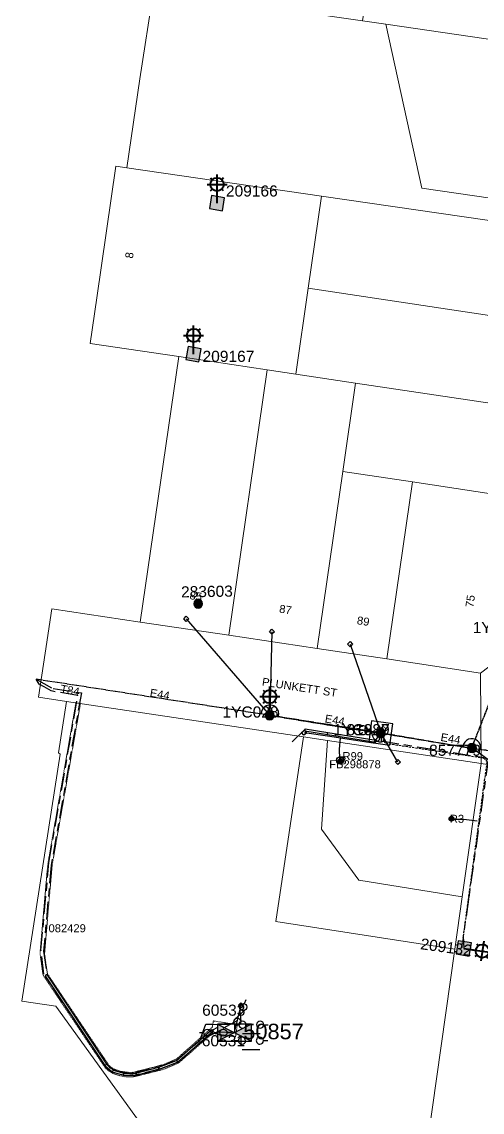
# Model space of a CAD drawing. Header units: metres. Extents: x 280709 to 281347, y 6137535 to 6138306.
# Drawn here: x 280738.9 to 280842.5, y 6137707.5 to 6137952.8 of the extents above; entities that cross this region are included whole.
import ezdxf
from ezdxf.enums import TextEntityAlignment as Align

# ---------------------------------------------------------------- set-up
doc = ezdxf.new("R2010")
doc.units = ezdxf.units.M
for name, pattern in [('Cable Exist OH', [1, 1, 0]), ('Cable Exist UG', [8.2, 4, -1.2, 1.8, -1.2]), ('DASHED', [0.75, 0.5, -0.25]), ('HIDDEN', [0.375, 0.25, -0.125]), ('HIDDEN2', [0.1875, 0.125, -0.0625])]:
    doc.linetypes.add(name, pattern=pattern)
doc.layers.get('0').update_dxf_attribs({"color": 6})
for name, color, linetype in [('_User DUCT CONFIGS', 7, 'Continuous'), ('Duct_SP_EXT', 7, 'Continuous'), ('Equip_HV_EXT', 7, 'Continuous'), ('Equip_LV_EXT', 7, 'Continuous'), ('Equip_SP_HV_EXT', 7, 'Continuous'), ('Equip_SP_LV_EXT', 7, 'Continuous'), ('Equip_SP_SL_EXT', 7, 'Continuous'), ('Mains_HV_EXT', 7, 'Continuous'), ('Mains_LV_EXT', 7, 'Continuous'), ('Mains_SL_EXT', 7, 'Continuous'), ('Services_SP_EXT', 7, 'Continuous'), ('Sub_SP_EXT', 7, 'Continuous'), ('SupportsOH_SP_TR_HV_LV_SL_EXT', 7, 'Continuous'), ('SupportsUG_SP_LV_SL_EXT', 7, 'Continuous'), ('Trench_SP_EXT', 7, 'Continuous')]:
    doc.layers.add(name, color=color, linetype=linetype)
for name, color, linetype, lineweight in [('Cadastre Land Parcels_SP_EXT', 9, 'Continuous', 5), ('Cadastre Other Property_SP_EXT', 9, 'HIDDEN', 5), ('Cadastre Roads_SP_EXT', 9, 'Continuous', 5)]:
    doc.layers.add(name, color=color, linetype=linetype, lineweight=lineweight)
doc.layers.add('UNKNOWN_FEATURES', color=1, linetype='DASHED', plot=False)
doc.styles.add('COLUMN_LABEL', font='arial.ttf')
doc.styles.add('iecARIAL', font='arial.ttf', dxfattribs={"height": 2})
doc.styles.add('POLE_LABEL', font='arial.ttf')
doc.styles.get("Standard").update_dxf_attribs({"font": 'arial.ttf'})
doc.styles.add('SWITCH_LABEL', font='arial.ttf', dxfattribs={"height": 2.5})

# ---------------------------------------------------------------- blocks, each defined once
blk = doc.blocks.new('SUB_PADMOUNT_EXT')
for points in [[(0, 0), (-3.84, 1.92), (-3.84, -1.92)], [(0, 0), (3.84, 1.92), (3.84, -1.92)]]:
    blk.add_hatch(color=256).paths.add_polyline_path(points)
for p, q in [((3.84, 1.92), (-3.84, -1.92)), ((-3.84, 1.92), (3.84, -1.92))]:
    blk.add_line(p, q)
blk.add_lwpolyline([(-3.84, -1.92), (3.84, -1.92), (3.84, 1.92), (-3.84, 1.92)], close=True)
for tag, height, flags, p in [('ASSET_NUM', 3.5, 8, (2, 2)), ('STREET_CODE', 0.2, 9, (1.5, 0)), ('CONSTRUCTED_VOLTAGE', 0.2, 9, (1.5, -0.2)), ('OPERATING_VOLTAGE', 0.2, 9, (1.5, -0.6)), ('ORIENTATION', 0.2, 9, (1.5, -0.8)), ('OWNED_BY', 0.2, 9, (1.5, -1)), ('OPERATED_BY', 0.2, 9, (1.5, -1.2)), ('SECONDARY_VOLTAGE', 0.2, 9, (1.5, -1.6)), ('STATE', 0.2, 9, (1.5, -1.8)), ('SUBSTATION_TYPE', 0.2, 9, (1.5, -2.2)), ('NO_PHASES', 0.2, 9, (1.5, -0.4)), ('MAINTAINED_BY', 0.2, 9, (1.5, -1.4)), ('PARENT', 0.2, 9, (1.5, -2)), ('USAGE', 0.2, 9, (1.5, -2.4)), ('STREETNAME', 0.2, 9, (1.5, -3)), ('SUBURB', 0.2, 9, (1.5, -3.2)), ('Z', 0.2, 1, (1.5, -3.6)), ('LEGEND', 0.2, 9, (1.5, -2.6)), ('LOCATION', 0.2, 9, (1.5, -2.8)), ('NOTES', 0.2, 9, (1.5, -3.4))]:
    blk.add_attdef(tag, text='', height=height, dxfattribs=dict(flags=flags)).set_placement(p, align=Align.MIDDLE_LEFT)
blk = doc.blocks.new('COLUMN_EXT')
blk.add_hatch(color=256).paths.add_polyline_path([(-1.49, 1.48), (-1.49, -1.49), (1.48, -1.49), (1.48, 1.48)])
blk.add_lwpolyline([(-1.49, -1.49), (1.48, -1.49), (1.48, 1.48), (-1.49, 1.48)], close=True)
for tag, height, style, flags, p in [('ASSET_NUM', 2.5, 'COLUMN_LABEL', 8, (2, 2)), ('STRUCTURE_PLANT_NUMBER', 0.2, 'POLE_LABEL', 9, (1.81, 0.03)), ('STREET_CODE', 0.2, 'COLUMN_LABEL', 9, (1.81, -0.2))]:
    blk.add_attdef(tag, text='', height=height, dxfattribs=dict(style=style, flags=flags)).set_placement(p, align=Align.MIDDLE_LEFT)
at = {"flags": 1}
blk.add_attdef('Z', (1.81, -2.35), '', height=0.2, dxfattribs=at)
at = {"flags": 9}
for tag, p in [('COLUMN_TYPE', (1.81, -0.4)), ('OWNED_BY', (1.81, -0.6)), ('STATE', (1.81, -0.8)), ('USAGE', (1.81, -1)), ('STREETNAME', (1.81, -1.6)), ('SUBURB', (1.81, -1.8)), ('LEGEND', (1.81, -1.2)), ('LOCATION', (1.81, -1.4)), ('NOTES', (1.81, -2))]:
    blk.add_attdef(tag, text='', height=0.2, dxfattribs=at).set_placement(p, align=Align.MIDDLE_LEFT)
blk = doc.blocks.new('DUCT_EXT')
blk.add_circle((0, 0.8), 0.8)
at = {"flags": 1}
blk.add_attdef('Z', (0, 0), '', height=0.2, dxfattribs=at)
at = {"flags": 9}
for tag, p in [('DUCT_CODE', (0, 0)), ('XSECT_TYPE', (0, -0.2)), ('STATE', (0, -0.6)), ('FB_REFERENCE', (0, -0.4)), ('NOTES', (0, -0.8))]:
    blk.add_attdef(tag, text='', height=0.2, dxfattribs=at).set_placement(p, align=Align.MIDDLE_LEFT)
blk = doc.blocks.new('LV_OH_LINKS_OPEN_EXT')
for p, q in [((-0.17, 4.97), (-0.17, 5.46)), ((0.17, 4.97), (0.17, 5.46)), ((-0.17, 3), (-0.17, 2.5)), ((0.17, 3), (0.17, 2.5))]:
    blk.add_line(p, q)
blk.add_lwpolyline([(0, 2.99, 1), (0, 4.98, 1)], format="xyb", close=True)
at = {"flags": 9}
for tag, p in [('ACTUAL_STATUS', (0, 0)), ('CONSTRUCTED_VOLTAGE', (0, -0.2)), ('OPERATING_VOLTAGE', (0, -0.6)), ('ORIENTATION', (0, -0.8)), ('OWNED_BY', (0, -1)), ('STATE', (0, -1.2)), ('SWITCH_TYPE', (0, -1.4)), ('NO_PHASES', (0, -0.4)), ('USAGE', (0, -1.6)), ('LEGEND', (0, -1.8)), ('NOTES', (0, -2))]:
    blk.add_attdef(tag, text='', height=0.2, dxfattribs=at).set_placement(p, align=Align.MIDDLE_LEFT)
at = {"flags": 1}
blk.add_attdef('Z', (0, 0), '', height=0.2, dxfattribs=at)
blk = doc.blocks.new('SL_LANTERN_EXT')
at = {"lineweight": 40}
for p, q in [((-1.46, 5.68), (-1.06, 5.28)), ((0, 1.97), (0, 6.47)), ((1.46, 5.68), (1.06, 5.28)), ((-2.25, 4.22), (2.25, 4.22)), ((-1.46, 2.76), (-1.06, 3.16)), ((0, 0), (0, 2.72)), ((1.46, 2.76), (1.06, 3.16))]:
    blk.add_line(p, q, dxfattribs=at)
blk.add_circle((0, 4.22), 1.5, dxfattribs=at)
at = {"style": 'iecARIAL', "flags": 9}
blk.add_attdef('ASSET_NUM', (1.5, 1.5), '', height=2.5, dxfattribs=at)
for tag, p, height, flags in [('OPERATING_VOLTAGE', (0.98, -1.65), 0.2, 9), ('ORIENTATION', (0.98, -1.85), 0.2, 9), ('OWNED_BY', (0.98, -2.05), 0.2, 9), ('STATE', (0.98, -2.25), 0.2, 9), ('CONSTRUCTED_VOLTAGE', (0.98, -0.65), 0.2, 9), ('CONTROL_TYPE', (0.98, -0.85), 0.2, 9), ('LANTERN_PURPOSE', (0.98, -1.05), 0.2, 9), ('LANTERN_TYPE', (0.98, -1.25), 0.2, 9), ('NO_PHASES', (0.98, -1.45), 0.2, 9), ('USAGE', (0.98, -2.45), 0.2, 9), ('CEXIST', (0.98, -2.65), 0.2, 9), ('LNUMBER', (2.18, -3.25), 2.5, 8), ('CNEW', (0.98, -2.85), 0.2, 9), ('CNUMBER', (0.98, -3.05), 0.2, 9), ('CREMOVE', (0.98, -3.25), 0.2, 9), ('CREPLACE', (0.98, -3.45), 0.2, 9), ('LKINGHEIGHT', (0.98, -3.65), 0.2, 9), ('LBRACKET', (0.98, -3.85), 0.2, 9), ('LBRACKETVOCAB', (0.98, -4.05), 0.2, 9), ('LCATEGORY', (0.98, -4.25), 0.2, 9), ('LCHARGE1', (0.98, -4.45), 0.2, 9), ('LCHARGE1PERCENT', (0.98, -4.65), 0.2, 9), ('LCHARGE2', (0.98, -4.85), 0.2, 9), ('LCHARGE2PERCENT', (0.98, -5.05), 0.2, 9), ('LCHARGE3', (0.98, -5.25), 0.2, 9), ('LCHARGE3PERCENT', (0.98, -5.45), 0.2, 9), ('LEXIST', (0.98, -5.65), 0.2, 9), ('LLAMP', (0.98, -5.85), 0.2, 9), ('LLAMPVOCAB', (0.98, -6.05), 0.2, 9), ('LMAST', (0.98, -6.25), 0.2, 9), ('LMASTVOCAB', (0.98, -6.45), 0.2, 9), ('LNEW', (0.98, -6.65), 0.2, 9), ('LANTNUMBER', (0.98, -6.85), 0.2, 9), ('LOUTREACH', (0.98, -7.25), 0.2, 9), ('LOUTREACHVOCAB', (0.98, -7.45), 0.2, 9), ('STREETNAME', (0.98, -9.25), 0.2, 9), ('SUBURB', (0.98, -9.45), 0.2, 1), ('LRATECODE', (0.98, -7.65), 0.2, 9), ('LREMOVE', (0.98, -7.85), 0.2, 9), ('LREPLACE', (0.98, -8.05), 0.2, 9), ('LTYPE', (0.98, -8.25), 0.2, 9), ('LTYPEVOCAB', (0.98, -8.45), 0.2, 9), ('LEGEND', (0.98, -8.65), 0.2, 9), ('LOCATION', (0.98, -8.85), 0.2, 9), ('NOTES', (0.98, -9.05), 0.2, 9)]:
    blk.add_attdef(tag, p, '', height=height, dxfattribs=dict(flags=flags))
blk = doc.blocks.new('CCP_EXT')
at = {"flags": 9}
blk.add_attdef('NOTES', text='', height=0.2, dxfattribs=at).set_placement((0, -2), align=Align.MIDDLE_LEFT)
blk.add_wipeout([(0, 0.57), (0.57, 0), (0, -0.57), (-0.57, 0)])
blk.add_lwpolyline([(-0.57, 0), (0, 0.57), (0.57, 0), (0, -0.57), (-0.57, 0)])
at = {"flags": 1}
blk.add_attdef('Z', (0, 0), '', height=0.2, dxfattribs=at)
at = {"flags": 9}
for tag, p in [('CCP_TYPE', (0, 0)), ('CONSTRUCTED_VOLTAGE', (0, -0.2)), ('OPERATING_VOLTAGE', (0, -0.6)), ('ORIENTATION', (0, -0.8)), ('OWNED_BY', (0, -1)), ('STATE', (0, -1.8)), ('NO_PHASES', (0, -0.4)), ('USAGE', (0, -1.2)), ('LEGEND', (0, -1.4)), ('LIFE_SUPPORT', (0, -1.6))]:
    blk.add_attdef(tag, text='', height=0.2, dxfattribs=at).set_placement(p, align=Align.MIDDLE_LEFT)
blk = doc.blocks.new('POLE_EXT')
blk.add_hatch(color=256).paths.add_polyline_path([(-1, 0, 1), (1, 0, 1)])
blk.add_lwpolyline([(-1, 0, 1), (1, 0, 1)], format="xyb", close=True)
for tag, height, flags, p in [('pNumber', 2.5, 8, (-17.84, 2.07)), ('OWNED_BY', 0.2, 9, (1.35, -0.4)), ('SPECIAL_USE', 0.2, 9, (1.35, -0.8)), ('STATE', 0.2, 9, (1.35, -1)), ('cLV', 0.2, 9, (1.35, -1.4)), ('hDepth', 0.2, 9, (1.35, -1.6)), ('hDia', 0.2, 9, (1.35, -1.8)), ('cHV', 0.2, 9, (1.35, -2)), ('PARENT', 0.2, 9, (1.35, -0.6)), ('USAGE', 0.2, 9, (1.35, -1.2)), ('LBRACKET', 0.2, 9, (1.35, -2.2)), ('LExisting', 0.2, 9, (1.35, -2.4)), ('cLinedev', 0.2, 9, (1.35, -3.4)), ('pExisting', 0.2, 9, (1.35, -3.8)), ('pFooting', 0.2, 9, (1.35, -4.4)), ('pNew', 0.2, 9, (1.35, -4.6)), ('pRelocate', 0.2, 9, (1.35, -5)), ('LANTNUMBER', 0.2, 9, (1.35, -2.6)), ('LOther', 0.2, 9, (1.35, -2.8)), ('LRemove', 0.2, 9, (1.35, -3)), ('LEGEND', 0.2, 9, (1.35, -3.2)), ('LOCATION', 0.2, 9, (1.35, -3.6)), ('PFNUMBER', 0.2, 9, (1.35, -4)), ('NEWPFNUMBER', 0.2, 9, (1.35, -4.2)), ('pRemove', 0.2, 9, (1.35, -5.2)), ('pReplace', 0.2, 9, (1.35, -5.4)), ('pStay', 0.2, 9, (1.35, -5.6)), ('pType', 0.2, 9, (1.35, -5.8)), ('cspan', 0.2, 9, (1.35, -6)), ('STREETNAME', 0.2, 9, (1.35, -6.2)), ('SUBURB', 0.2, 9, (1.35, -6.4)), ('OPERATED_BY', 0.2, 9, (1.36, -7.01)), ('NOTES', 0.2, 9, (1.35, -6.6)), ('MAINTAINED_BY', 0.2, 9, (1.36, -6.81))]:
    blk.add_attdef(tag, text='', height=height, dxfattribs=dict(flags=flags)).set_placement(p, align=Align.MIDDLE_LEFT)
at = {"style": 'POLE_LABEL'}
for tag, height, flags, p in [('ASSET_NUM', 2.5, 8, (2, 2)), ('STRUCTURE_PLANT_NUMBER', 0.2, 9, (1.35, 0.03)), ('STREET_CODE', 0.2, 9, (1.35, -0.2))]:
    blk.add_attdef(tag, text='', height=height, dxfattribs=dict(at, flags=flags)).set_placement(p, align=Align.MIDDLE_LEFT)
at = {"flags": 1}
blk.add_attdef('Z', (1.35, -7.33), '', height=0.2, dxfattribs=at)
blk = doc.blocks.new('LV_UG_DFUSE_CLOSED_EXT')
for points in [[(1, 0), (0, 0)], [(5.04, 0.73), (2.16, -0.72)], [(5.05, -0.71), (2.16, 0.72)], [(6.2, 0.01), (7.2, 0.01)]]:
    blk.add_lwpolyline(points)
for centre in [(1.8, 0), (5.4, 0.01)]:
    blk.add_circle(centre, 0.8)
at = {"flags": 9}
for tag, p in [('ACTUAL_STATUS', (0, 0)), ('CONSTRUCTED_VOLTAGE', (0, -0.2)), ('OPERATING_VOLTAGE', (0, -0.6)), ('ORIENTATION', (0, -0.8)), ('STATE', (0, -1)), ('SWITCH_TYPE', (0, -1.2)), ('NO_PHASES', (0, -0.4)), ('USAGE', (0, -1.4)), ('NOTES', (0, -1.6))]:
    blk.add_attdef(tag, text='', height=0.2, dxfattribs=at).set_placement(p, align=Align.MIDDLE_LEFT)
at = {"flags": 1}
blk.add_attdef('Z', (0, 0), '', height=0.2, dxfattribs=at)
blk = doc.blocks.new('SWG_HOLEC_SU_EXT')
blk.add_line((1.8, -2), (5.8, -2))
for points in [[(1, 0), (0, 0)], [(6.6, 0), (7.6, 0)]]:
    blk.add_lwpolyline(points)
for points in [[(1.8, -0.8, 1), (1.8, 0.8, 1)], [(5.8, -0.8, 1), (5.8, 0.8, 1)]]:
    blk.add_lwpolyline(points, format="xyb", close=True)
at = {"style": 'SWITCH_LABEL', "flags": 8}
blk.add_attdef('ASSET_NUM', text='', height=2.5, rotation=179.9544, dxfattribs=at).set_placement((-2.4, 0), align=Align.MIDDLE_LEFT)
at = {"flags": 1}
blk.add_attdef('Z', (0, 0), '', height=0.2, dxfattribs=at)
at = {"flags": 9}
for tag, p in [('ACTUAL_STATUS', (0, -0.4)), ('CONSTRUCTED_VOLTAGE', (0, -0.6)), ('OPERATING_VOLTAGE', (0, -1)), ('ORIENTATION', (0, -1.2)), ('OWNED_BY', (0, -1.4)), ('STATE', (0, -1.8)), ('SWITCH_TYPE', (0, -2)), ('NO_PHASES', (0, -0.8)), ('PARENT', (0, -1.6)), ('USAGE', (0, -2.2)), ('LOCATION', (0, -2.4)), ('STREETNAME', (0, -2.6)), ('SUBURB', (0, -2.8)), ('NOTES', (0, -3))]:
    blk.add_attdef(tag, text='', height=0.2, dxfattribs=at).set_placement(p, align=Align.MIDDLE_LEFT)
at = {"style": 'SWITCH_LABEL', "flags": 9}
blk.add_attdef('STREET_CODE', text='', height=0.2, dxfattribs=at).set_placement((0, -0.2), align=Align.MIDDLE_LEFT)
blk = doc.blocks.new('HV_LOAD_BREAK_EXT')
blk.add_lwpolyline([(-2.4, -2.4), (2.4, -2.4), (2.4, 2.4), (-2.4, 2.4)], close=True)
at = {"insert": (-1.1, 0.99), "char_height": 2, "width": 2.9628, "attachment_point": 1}
blk.add_mtext('{\\Fisocp|c0;LB}', dxfattribs=at)
for tag, height, flags, p in [('ASSET_NUM', 2.5, 8, (2, 2)), ('STREET_CODE', 0.2, 9, (1.5, 0)), ('ACTUAL_STATUS', 0.2, 9, (1.5, -0.2)), ('CONSTRUCTED_VOLTAGE', 0.2, 9, (1.5, -0.4)), ('OPERATING_VOLTAGE', 0.2, 9, (1.5, -0.8)), ('ORIENTATION', 0.2, 9, (1.5, -1)), ('OWNED_BY', 0.2, 9, (1.5, -1.2)), ('OPERATED_BY', 0.2, 9, (1.5, -1.4)), ('STATE', 0.2, 9, (1.5, -1.8)), ('SWITCH_TYPE', 0.2, 9, (1.5, -2)), ('NO_PHASES', 0.2, 9, (1.5, -0.6)), ('MAINTAINED_BY', 0.2, 9, (1.5, -1.6)), ('USAGE', 0.2, 9, (1.5, -2.2)), ('LEGEND', 0.2, 9, (1.5, -2.4)), ('STREETNAME', 0.2, 9, (1.5, -2.8)), ('SUBURB', 0.2, 9, (1.5, -3)), ('Z', 0.2, 1, (1.5, -3.6)), ('LOCATION', 0.2, 9, (1.5, -2.6)), ('NOTES', 0.2, 9, (1.5, -3.2)), ('LABEL_ALIGNMENT', 0.2, 9, (1.5, -3.4))]:
    blk.add_attdef(tag, text='', height=height, dxfattribs=dict(flags=flags)).set_placement(p, align=Align.MIDDLE_LEFT)
blk = doc.blocks.new('CABLE_LARGE_EXT')
h = blk.add_hatch(color=256)
edge = h.paths.add_edge_path()
edge.add_arc((0, 0.55), 0.55, 0, 360)
blk.add_circle((0, 0.55), 0.55)
at = {"flags": 1}
blk.add_attdef('Z', (0, 0), '', height=0.2, dxfattribs=at)
at = {"flags": 9}
for tag, p in [('COND_CODE', (0, 0)), ('STATE', (0, -0.4)), ('XSECT_SIZE', (0, -0.6)), ('FB_REFERENCE', (0, -0.2)), ('NOTES', (0, -0.8))]:
    blk.add_attdef(tag, text='', height=0.2, dxfattribs=at).set_placement(p, align=Align.MIDDLE_LEFT)

msp = doc.modelspace()

# ---------------------------------------------------------------- linework, layer by layer
at = {"layer": '_User DUCT CONFIGS'}
for points in [[(280810.42, 6137786.96), (280810.39, 6137789.11), (280810.62, 6137791.71)], [(280836.36, 6137773.41), (280838.34, 6137773.41), (280841.35, 6137772.97)]]:
    msp.add_lwpolyline(points, dxfattribs=at)
at = {"layer": 'Cadastre Land Parcels_SP_EXT', "linetype": 'Continuous'}
for points in [[(280868.28, 6137965.64), (280835.99, 6137970.32), (280829.06, 6137971.33), (280818.62, 6137972.84), (280815.55, 6137952.99), (280820.79, 6137952.23), (280865.4, 6137945.73), (280868.28, 6137965.64)], [(280860.33, 6137910.76), (280828.88, 6137915.33), (280820.79, 6137952.23), (280815.55, 6137952.99), (280768.53, 6137959.84), (280765.42, 6137939.94), (280762.52, 6137919.91), (280806.31, 6137913.55), (280859.62, 6137905.81), (280860.33, 6137910.76)], [(280865.4, 6137945.73), (280820.79, 6137952.23), (280828.88, 6137915.33), (280860.33, 6137910.76), (280865.4, 6137945.73)], [(280803.31, 6137892.82), (280806.31, 6137913.55), (280762.52, 6137919.91), (280760.05, 6137920.27), (280755.74, 6137890.64), (280754.26, 6137880.43), (280774.19, 6137877.45), (280794.09, 6137874.47), (280800.52, 6137873.51), (280803.31, 6137892.82)], [(280859.62, 6137905.81), (280806.31, 6137913.55), (280803.31, 6137892.82), (280856.58, 6137884.84), (280859.62, 6137905.81)], [(280856.58, 6137884.84), (280803.31, 6137892.82), (280800.52, 6137873.51), (280813.99, 6137871.49), (280853.79, 6137865.53), (280856.58, 6137884.84)], [(280794.09, 6137874.47), (280774.19, 6137877.45), (280765.54, 6137817.74), (280785.44, 6137814.76), (280794.09, 6137874.47)], [(280811.11, 6137851.6), (280813.99, 6137871.49), (280800.52, 6137873.51), (280794.09, 6137874.47), (280785.44, 6137814.76), (280805.36, 6137811.77), (280811.11, 6137851.6)], [(280853.79, 6137865.53), (280813.99, 6137871.49), (280811.11, 6137851.6), (280826.78, 6137849.25), (280850.9, 6137845.63), (280853.79, 6137865.53)], [(280826.78, 6137849.25), (280811.11, 6137851.6), (280805.36, 6137811.77), (280821.03, 6137809.42), (280826.78, 6137849.25)], [(280845.57, 6137808.82), (280850.9, 6137845.63), (280826.78, 6137849.25), (280821.03, 6137809.42), (280842.12, 6137806.25), (280845.57, 6137808.82)], [(280836.33, 6137744.17), (280796.04, 6137750.37), (280802.31, 6137791.88), (280748.95, 6137799.88), (280747.14, 6137788.33), (280747.49, 6137787.99), (280738.9, 6137732.4), (280746.58, 6137731.3), (280773.12, 6137694.54), (280788.32, 6137692.26), (280828.11, 6137686.29), (280836.33, 6137744.17)], [(280837.99, 6137755.88), (280814.7, 6137759.63), (280806.36, 6137771.14), (280807.68, 6137791.07), (280802.31, 6137791.88), (280796.04, 6137750.37), (280836.33, 6137744.17), (280837.99, 6137755.88)], [(280842.25, 6137785.89), (280807.68, 6137791.07), (280806.36, 6137771.14), (280814.7, 6137759.63), (280837.99, 6137755.88), (280842.25, 6137785.89)]]:
    msp.add_lwpolyline(points, close=True, dxfattribs=at)
at = {"layer": 'Duct_SP_EXT'}
for p, q in [((280807.67, 6137792.44), (280807.71, 6137792.67)), ((280807.67, 6137792.44), (280818.52, 6137790.69)), ((280807.75, 6137792.91), (280807.71, 6137792.67)), ((280807.75, 6137792.91), (280818.6, 6137791.16)), ((280818.52, 6137790.69), (280818.56, 6137790.92)), ((280818.6, 6137791.16), (280818.56, 6137790.92)), ((280744.13, 6137738.16), (280744.33, 6137738.29)), ((280744.13, 6137738.16), (280757.59, 6137717.96)), ((280744.53, 6137738.42), (280744.33, 6137738.29)), ((280744.53, 6137738.42), (280757.95, 6137718.27)), ((280773.7, 6137719.12), (280781.67, 6137726.08)), ((280773.95, 6137718.7), (280781.99, 6137725.72)), ((280781.67, 6137726.08), (280781.83, 6137725.9)), ((280781.99, 6137725.72), (280781.83, 6137725.9)), ((280757.95, 6137718.27), (280757.77, 6137718.12)), ((280757.95, 6137718.27), (280759.46, 6137716.93)), ((280769.69, 6137717.6), (280773.7, 6137719.12)), ((280769.83, 6137717.14), (280773.95, 6137718.7)), ((280773.7, 6137719.12), (280773.82, 6137718.91)), ((280773.95, 6137718.7), (280773.82, 6137718.91)), ((280757.59, 6137717.96), (280757.77, 6137718.12)), ((280757.59, 6137717.96), (280759.22, 6137716.5)), ((280759.22, 6137716.5), (280759.34, 6137716.71)), ((280759.22, 6137716.5), (280761.76, 6137715.75)), ((280759.46, 6137716.93), (280759.34, 6137716.71)), ((280759.46, 6137716.93), (280761.83, 6137716.23)), ((280761.76, 6137715.75), (280761.8, 6137715.99)), ((280761.83, 6137716.23), (280761.8, 6137715.99)), ((280761.83, 6137716.23), (280764.58, 6137716.25)), ((280764.58, 6137716.25), (280769.69, 6137717.6)), ((280764.58, 6137716.25), (280764.61, 6137716.01)), ((280764.64, 6137715.77), (280764.61, 6137716.01)), ((280764.64, 6137715.77), (280769.83, 6137717.14)), ((280769.69, 6137717.6), (280769.76, 6137717.37)), ((280769.83, 6137717.14), (280769.76, 6137717.37)), ((280761.76, 6137715.75), (280764.64, 6137715.77))]:
    msp.add_line(p, q, dxfattribs=at)
at = {"layer": 'Mains_HV_EXT', "linetype": 'Cable Exist OH'}
msp.add_lwpolyline([(280794.67, 6137796.74), (280742.1, 6137804.86)], dxfattribs=at)
at = {"layer": 'Mains_HV_EXT', "linetype": 'Continuous'}
msp.add_lwpolyline([(280796.61, 6137796.44, 1.182497), (280792.73, 6137797.05)], format="xyb", dxfattribs=at)
at = {"layer": 'Mains_LV_EXT', "linetype": 'Cable Exist OH'}
for points in [[(280840.09, 6137789.28), (280850.95, 6137817.01)], [(280794.67, 6137796.74), (280742.1, 6137804.86)], [(280840.09, 6137789.28), (280819.65, 6137792.68)], [(280885.85, 6137782.97), (280840.08, 6137789.26)]]:
    msp.add_lwpolyline(points, dxfattribs=at)
at = {"layer": 'Mains_LV_EXT', "linetype": 'Continuous'}
msp.add_lwpolyline([(280842.11, 6137789.06, 1.06524), (280838.17, 6137789.69)], format="xyb", dxfattribs=at)
at = {"layer": 'Mains_SL_EXT', "linetype": 'Cable Exist OH'}
for points in [[(280840.08, 6137789.26), (280850.99, 6137817.06)], [(280794.67, 6137796.74), (280742.1, 6137804.86)], [(280840.08, 6137789.26), (280819.7, 6137792.77)], [(280885.85, 6137782.97), (280840.08, 6137789.26)]]:
    msp.add_lwpolyline(points, dxfattribs=at)
at = {"layer": 'Mains_SL_EXT', "linetype": 'Continuous'}
msp.add_lwpolyline([(280817.65, 6137793.09, 0.566459), (280820.35, 6137790.9)], format="xyb", dxfattribs=at)
at = {"layer": 'Services_SP_EXT'}
msp.add_lwpolyline([(280863.45, 6137772.42), (280840.18, 6137789.42)], dxfattribs=at)
at = {"layer": 'Trench_SP_EXT', "linetype": 'Cable Exist UG'}
msp.add_lwpolyline([(280818.59, 6137790.97, 0.434523), (280819.41, 6137791.46), (280819.41, 6137791.46), (280819.8, 6137793.08)], format="xyb", dxfattribs=at)
for points in [[(280784.21, 6137726.36), (280787.48, 6137728.17)], [(280782.93, 6137726.48), (280781.83, 6137725.9)]]:
    msp.add_lwpolyline(points, dxfattribs=at)

# ---------------------------------------------------------------- block references
at = {"layer": '_User DUCT CONFIGS'}
for name, p in [('DUCT_EXT', (280810.48, 6137785.81)), ('CABLE_LARGE_EXT', (280810.56, 6137785.88)), ('CABLE_LARGE_EXT', (280835.57, 6137772.93))]:
    msp.add_blockref(name, p, dxfattribs=at)
at = {"layer": 'Equip_HV_EXT'}
ref = msp.add_blockref('SWG_HOLEC_SU_EXT', (280786.65, 6137723.53), dxfattribs=dict(at, rotation=0.1878545511726485))
ref.add_attrib('ASSET_NUM', '60531', dxfattribs={"layer": '0', "height": 2.5, "style": 'SWITCH_LABEL'}).set_placement((280784.25, 6137724.78), align=Align.TOP_CENTER)
at = {"layer": 'Equip_LV_EXT', "rotation": 180.0540321404437}
msp.add_blockref('LV_UG_DFUSE_CLOSED_EXT', (280786.06, 6137725.36), dxfattribs=at)
at = {"layer": 'Equip_SP_HV_EXT'}
ref = msp.add_blockref('HV_LOAD_BREAK_EXT', (280819.65, 6137792.77), dxfattribs=dict(at, rotation=82.08400620180544))
ref.add_attrib('ASSET_NUM', '81887', dxfattribs={"layer": '0', "height": 2.5}).set_placement((280821.65, 6137793.52), align=Align.MIDDLE_RIGHT)
at = {"layer": 'Equip_SP_LV_EXT', "rotation": 80.87914358898949}
msp.add_blockref('LV_OH_LINKS_OPEN_EXT', (280819.65, 6137792.77), dxfattribs=at)
at = {"layer": 'Equip_SP_SL_EXT'}
for p in [(280782.82, 6137911.96), (280777.55, 6137878.01), (280794.67, 6137796.74)]:
    msp.add_blockref('SL_LANTERN_EXT', p, dxfattribs=at)
at = {"layer": 'Equip_SP_SL_EXT', "rotation": 262.0200089578361}
msp.add_blockref('SL_LANTERN_EXT', (280838.34, 6137744.29), dxfattribs=at)
at = {"layer": 'Sub_SP_EXT'}
ref = msp.add_blockref('SUB_PADMOUNT_EXT', (280786.74, 6137725.36), dxfattribs=at)
ref.add_attrib('ASSET_NUM', '50857', dxfattribs={"layer": '0', "height": 3.5}).set_placement((280788.74, 6137725.61), align=Align.MIDDLE_LEFT)
at = {"layer": 'SupportsOH_SP_TR_HV_LV_SL_EXT'}
ref = msp.add_blockref('POLE_EXT', (280778.58, 6137821.86), dxfattribs=at)
ref.add_attrib('ASSET_NUM', '283603', dxfattribs={"layer": '0', "height": 2.5, "rotation": 1, "style": 'POLE_LABEL'}).set_placement((280780.58, 6137822.61), align=Align.BOTTOM_CENTER)
ref = msp.add_blockref('POLE_EXT', (280850.96, 6137816.98), dxfattribs=at)
ref.add_attrib('ASSET_NUM', '1YC031', dxfattribs={"layer": '0', "height": 2.5, "style": 'POLE_LABEL'}).set_placement((280852.96, 6137817.73), align=Align.TOP_RIGHT)
ref = msp.add_blockref('POLE_EXT', (280794.67, 6137796.74), dxfattribs=at)
ref.add_attrib('ASSET_NUM', '1YC028', dxfattribs={"layer": '0', "height": 2.5, "style": 'POLE_LABEL'}).set_placement((280796.67, 6137797.49), align=Align.MIDDLE_RIGHT)
ref = msp.add_blockref('POLE_EXT', (280819.65, 6137792.77), dxfattribs=at)
ref.add_attrib('ASSET_NUM', '1YC029', dxfattribs={"layer": '0', "height": 2.5, "style": 'POLE_LABEL'}).set_placement((280821.65, 6137793.52), align=Align.MIDDLE_RIGHT)
ref = msp.add_blockref('POLE_EXT', (280840.19, 6137789.39), dxfattribs=at)
ref.add_attrib('ASSET_NUM', '857779', dxfattribs={"layer": '0', "height": 2.5, "style": 'POLE_LABEL'}).set_placement((280842.19, 6137790.14), align=Align.TOP_RIGHT)
at = {"layer": 'SupportsUG_SP_LV_SL_EXT'}
ref = msp.add_blockref('COLUMN_EXT', (280782.82, 6137911.96), dxfattribs=dict(at, rotation=170.8792096151034))
ref.add_attrib('ASSET_NUM', '209166', dxfattribs={"layer": '0', "height": 2.5, "style": 'COLUMN_LABEL'}).set_placement((280784.82, 6137912.71), align=Align.BOTTOM_LEFT)
ref = msp.add_blockref('COLUMN_EXT', (280777.55, 6137878.01), dxfattribs=dict(at, rotation=350.4011380179233))
ref.add_attrib('ASSET_NUM', '209167', dxfattribs={"layer": '0', "height": 2.5, "style": 'COLUMN_LABEL'}).set_placement((280779.56, 6137878.76), align=Align.TOP_LEFT)
ref = msp.add_blockref('COLUMN_EXT', (280838.34, 6137744.29), dxfattribs=dict(at, rotation=260.7396738864342))
ref.add_attrib('ASSET_NUM', '209132', dxfattribs={"layer": '0', "height": 2.5, "rotation": 352.2186, "style": 'COLUMN_LABEL'}).set_placement((280840.34, 6137745.04), align=Align.TOP_RIGHT)

# ---------------------------------------------------------------- texts
at = {"layer": '_User DUCT CONFIGS'}
for s, p in [('B', (280810.31, 6137785.69)), ('R99', (280811.05, 6137786.67)), ('FB298878', (280808.06, 6137784.84)), ('R3', (280835.19, 6137772.57))]:
    msp.add_text(s, height=1.8, dxfattribs=at).set_placement(p)
at = {"layer": 'Cadastre Land Parcels_SP_EXT'}
for s, rotation, p in [('8', 82.0999, (280763.89, 6137899.43)), ('85', 351.2461, (280776.55, 6137822.91)), ('75', 81.6497, (280840.47, 6137820.92)), ('87', 351.2465, (280796.71, 6137819.87)), ('89', 351.2463, (280814.2, 6137817.26))]:
    msp.add_text(s, height=1.8, rotation=rotation, dxfattribs=at).set_placement(p)
at = {"layer": 'Cadastre Other Property_SP_EXT'}
msp.add_text('082429', height=1.8, dxfattribs=at).set_placement((280744.91, 6137747.94))
at = {"layer": 'Cadastre Roads_SP_EXT'}
msp.add_text('PLUNKETT ST', height=1.8, rotation=351.3206, dxfattribs=at).set_placement((280792.84, 6137803.45))
at = {"layer": 'Mains_LV_EXT'}
for s, rotation, p in [('T84', 350.1061, (280747.46, 6137801.88)), ('E44', 350.2441, (280767.59, 6137800.98)), ('E44', 350.2092, (280806.97, 6137795.17)), ('E44', 350.2771, (280833.01, 6137791))]:
    msp.add_text(s, height=1.8, rotation=rotation, dxfattribs=at).set_placement(p)

# ---------------------------------------------------------------- next in the draw order: block references
at = {"layer": 'Services_SP_EXT'}
for p in [(280775.89, 6137818.45), (280795.17, 6137815.54), (280812.76, 6137812.75), (280823.52, 6137786.22)]:
    msp.add_blockref('CCP_EXT', p, dxfattribs=at)
for p, rotation in [((280802.4, 6137792.81), 351.3843518857811), ((280788.22, 6137731.52), 90.81569705088548)]:
    msp.add_blockref('CCP_EXT', p, dxfattribs=dict(at, rotation=rotation))

# ---------------------------------------------------------------- next in the draw order: linework, layer by layer
at = {"layer": 'Cadastre Other Property_SP_EXT', "linetype": 'HIDDEN2'}
msp.add_lwpolyline([(280751.07, 6137799.57), (280744.73, 6137763.14), (280742.99, 6137743.19), (280743.68, 6137738.29), (280757.65, 6137717.47), (280758.27, 6137716.89), (280759.27, 6137716.21), (280760.94, 6137715.66), (280762.38, 6137715.41), (280764.06, 6137715.42), (280770.84, 6137717.11), (280774.27, 6137718.6), (280781.73, 6137725.22), (280786.99, 6137724.42), (280787.4, 6137727.13), (280781.99, 6137727.99), (280781.76, 6137726.62), (280773.73, 6137719.45), (280770.53, 6137718.06), (280763.83, 6137716.4), (280762.64, 6137716.43), (280761.15, 6137716.64), (280759.7, 6137717.12), (280758.59, 6137717.87), (280744.66, 6137738.59), (280744.01, 6137743.1), (280745.72, 6137763.02), (280752.1, 6137799.42), (280751.07, 6137799.57)], close=True, dxfattribs=at)
at = {"layer": 'Cadastre Roads_SP_EXT', "linetype": 'Continuous'}
for points in [[(280842.19, 6137796.07), (280842.12, 6137806.25), (280821.03, 6137809.42), (280805.36, 6137811.77), (280785.44, 6137814.76), (280765.54, 6137817.74), (280745.64, 6137820.73), (280744.14, 6137810.7), (280742.66, 6137800.82), (280748.95, 6137799.88), (280802.31, 6137791.88), (280807.68, 6137791.07), (280842.25, 6137785.89), (280842.19, 6137796.07)], [(280837.38, 6137608.43), (280839.53, 6137623.52), (280842.19, 6137642.29), (280845.18, 6137663.36), (280852.85, 6137717.4), (280856.5, 6137743.05), (280859.32, 6137762.98), (280862.15, 6137782.9), (280850.46, 6137784.66), (280842.25, 6137785.89), (280837.99, 6137755.88), (280836.33, 6137744.17), (280828.11, 6137686.29), (280827.41, 6137681.31), (280822.45, 6137646.41), (280819.19, 6137623.47), (280816.67, 6137605.66), (280814.12, 6137587.72), (280825.61, 6137584.88), (280833.75, 6137582.86), (280837.38, 6137608.43)]]:
    msp.add_lwpolyline(points, close=True, dxfattribs=at)
at = {"layer": 'Duct_SP_EXT'}
for p, q in [((280802.58, 6137793.27), (280802.61, 6137793.5)), ((280802.58, 6137793.27), (280807.67, 6137792.44)), ((280802.65, 6137793.74), (280802.61, 6137793.5)), ((280802.65, 6137793.74), (280807.75, 6137792.91))]:
    msp.add_line(p, q, dxfattribs=at)
at = {"layer": 'Mains_HV_EXT', "linetype": 'Cable Exist UG'}
msp.add_lwpolyline([(280742.1, 6137804.86), (280745.93, 6137802.75), (280752.29, 6137801.79), (280745.48, 6137762.97), (280743.8, 6137743.67), (280744.53, 6137738.42), (280758.62, 6137717.53), (280760.35, 6137716.72), (280761.7, 6137716.35), (280763.74, 6137716.11), (280773.64, 6137719.12), (280778.95, 6137723.61), (280780.3, 6137727.27), (280781.67, 6137727.23), (280786.73, 6137727.16), (280786.74, 6137725.36)], dxfattribs=at)
at = {"layer": 'Mains_HV_EXT', "linetype": 'Cable Exist OH'}
for points in [[(280794.67, 6137796.74), (280819.61, 6137792.82)], [(280819.63, 6137792.75), (280840.19, 6137789.39), (280885.85, 6137782.97)]]:
    msp.add_lwpolyline(points, dxfattribs=at)
at = {"layer": 'Mains_LV_EXT', "linetype": 'Cable Exist UG'}
msp.add_lwpolyline([(280786.74, 6137725.36), (280781.56, 6137725.45), (280781.56, 6137725.45, -0.00019), (280774.15, 6137718.81), (280774.15, 6137718.81), (280770.42, 6137717.26), (280764, 6137715.66), (280761.9, 6137715.72), (280759.22, 6137716.44), (280758.23, 6137717.12), (280757.21, 6137718.4), (280757.21, 6137718.4), (280743.88, 6137738.5), (280743.21, 6137743.94), (280744.99, 6137763.66), (280751.52, 6137801.19), (280745.47, 6137802.22), (280743.96, 6137803.14), (280742.81, 6137803.77), (280742.1, 6137804.86)], format="xyb", dxfattribs=at)
at = {"layer": 'Mains_LV_EXT', "linetype": 'Cable Exist OH'}
msp.add_lwpolyline([(280794.67, 6137796.74), (280819.65, 6137792.68)], dxfattribs=at)
at = {"layer": 'Mains_SL_EXT', "linetype": 'Cable Exist OH'}
msp.add_lwpolyline([(280819.7, 6137792.77), (280794.67, 6137796.74)], dxfattribs=at)
at = {"layer": 'Mains_SL_EXT', "linetype": 'Cable Exist UG'}
msp.add_lwpolyline([(280819.7, 6137792.77), (280819.74, 6137790.99), (280843.86, 6137787.07), (280839.41, 6137755.42), (280838.2, 6137747.08), (280838.34, 6137744.29)], dxfattribs=at)
at = {"layer": 'Services_SP_EXT'}
for points in [[(280775.89, 6137818.45), (280794.67, 6137796.74)], [(280795.17, 6137815.54), (280794.67, 6137796.74)], [(280812.76, 6137812.75), (280819.65, 6137792.77)], [(280819.65, 6137792.77), (280817.93, 6137790.48), (280817.93, 6137790.48), (280807.67, 6137792.03), (280802.5, 6137792.84)], [(280823.52, 6137786.22), (280819.65, 6137792.77)], [(280786.74, 6137725.36), (280788.22, 6137731.52)]]:
    msp.add_lwpolyline(points, dxfattribs=at)
at = {"layer": 'Trench_SP_EXT', "linetype": 'Cable Exist UG'}
msp.add_lwpolyline([(280802.6, 6137793.54), (280799.41, 6137790.51)], dxfattribs=at)
at = {"layer": 'UNKNOWN_FEATURES'}
msp.add_lwpolyline([(280819.65, 6137792.77), (280820.36, 6137790.94), (280820.71, 6137790.52), (280821.51, 6137790.33), (280842.75, 6137787.16), (280843.29, 6137786.85), (280843.53, 6137786.21), (280838.2, 6137747.08), (280837.75, 6137744.15)], dxfattribs=at)

# ---------------------------------------------------------------- next in the draw order: block references
at = {"layer": 'Equip_HV_EXT'}
ref = msp.add_blockref('SWG_HOLEC_SU_EXT', (280786.73, 6137727.16), dxfattribs=dict(at, rotation=359.7779243808645))
ref.add_attrib('ASSET_NUM', '60533', dxfattribs={"layer": '0', "height": 2.5, "style": 'SWITCH_LABEL'}).set_placement((280784.33, 6137728.41), align=Align.BOTTOM_CENTER)
at = {"layer": 'Equip_LV_EXT', "rotation": 68.28854656536761}
msp.add_blockref('LV_UG_DFUSE_CLOSED_EXT', (280786.72, 6137726.11), dxfattribs=at)

doc.saveas('drawing.dxf')
